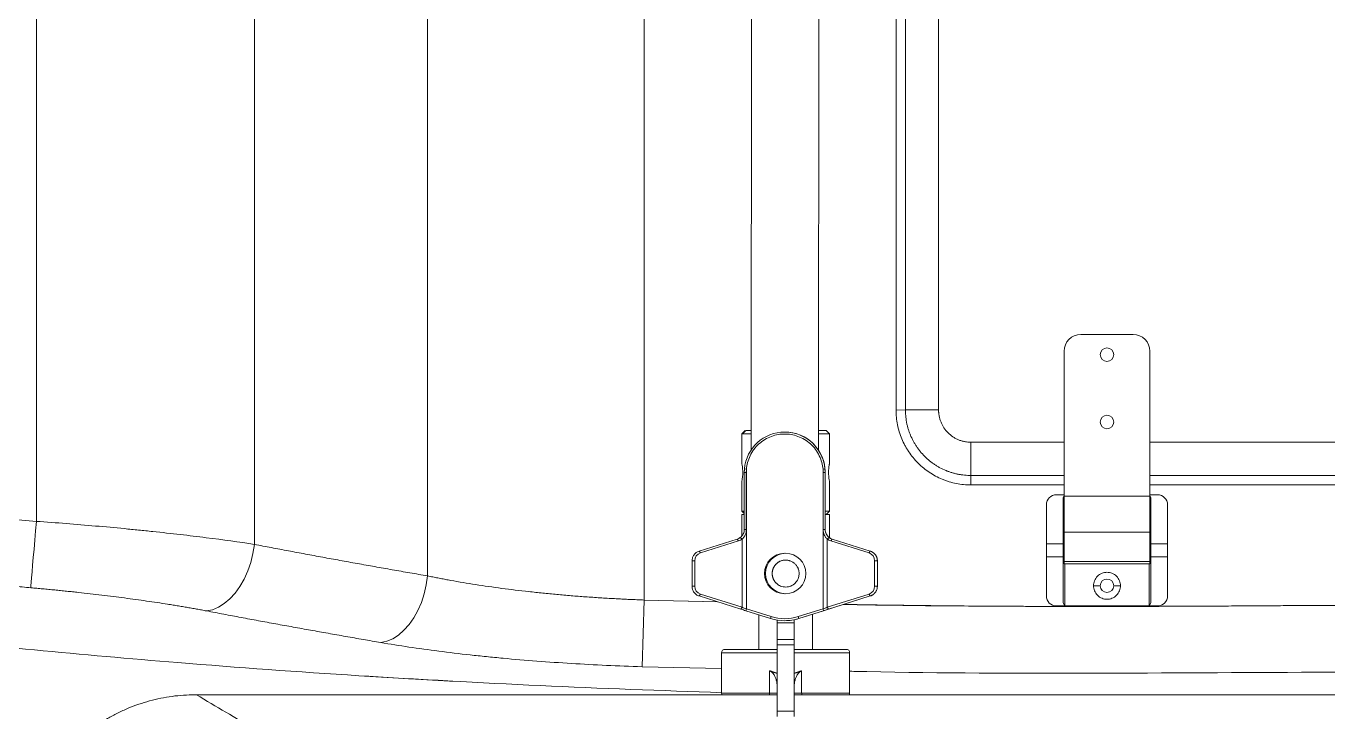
# Model space of a CAD drawing. Header units: millimetres. Extents: x 744 to 5705, y 930 to 4879.
# Drawn here: x 1336.9 to 1723.4, y 1952.4 to 2156 of the extents above; entities that cross this region are included whole.
import ezdxf

# ---------------------------------------------------------------- set-up
doc = ezdxf.new("R2010")
doc.units = ezdxf.units.MM
doc.header["$MEASUREMENT"] = 0

msp = doc.modelspace()

# ---------------------------------------------------------------- linework, layer by layer
at = {"color": 7, "linetype": 'Continuous', "lineweight": 15, "true_color": 0xffffff}
for p, q in [((1520.36, 2326.38), (1520.36, 1985.67)), ((1456.08, 2319.23), (1456.08, 1992.82)), ((1404.68, 2309.88), (1404.68, 2002.18)), ((1339.96, 2303.04), (1339.96, 2009.02)), ((1552.37, 2285.4), (1552.13, 2030.2)), ((1572.13, 2030.13), (1572.37, 2285.37)), ((1595.15, 2269.98), (1595.15, 2042.05)), ((1597.92, 2270.01), (1597.92, 2042.08)), ((1607.77, 2270.02), (1607.77, 2042.09)), ((1650.02, 2064.5), (1665.52, 2064.5)), ((1645.02, 2016.5), (1645.02, 2059.5)), ((1670.52, 2059.5), (1670.52, 2016.5)), ((1597.92, 2042.08), (1595.15, 2042.05)), ((1550.38, 2036.03), (1549.38, 2035.03)), ((1552.13, 2035.03), (1549.38, 2035.03)), ((1549.38, 2035.03), (1549.38, 2026.12)), ((1550.58, 2036.03), (1549.6, 2035.03)), ((1552.13, 2036.03), (1550.69, 2036.03)), ((1562.11, 2035.53), (1562.1, 2035.53)), ((1574.38, 2036.03), (1572.13, 2036.03)), ((1575.38, 2035.03), (1572.13, 2035.03)), ((1575.38, 2035.03), (1574.38, 2036.03)), ((1575.38, 2026.12), (1575.38, 2035.03)), ((1617.37, 2032.5), (1617.37, 2022.63)), ((1550.1, 2023.53), (1550.1, 2006.62)), ((1550.7, 2023.53), (1550.1, 2023.53)), ((1550.15, 2024.59), (1550.74, 2024.54)), ((1550.7, 2023.53), (1550.7, 2006.62)), ((1550.74, 2024.54), (1550.74, 1983.05)), ((1573.47, 2024.54), (1574.05, 2024.59)), ((1573.47, 1983.05), (1573.47, 2024.54)), ((1573.5, 2023.53), (1574.1, 2023.53)), ((1573.5, 2006.62), (1573.5, 2023.53)), ((1574.1, 2023.53), (1574.11, 2023.53)), ((1574.1, 2006.62), (1574.1, 2023.53)), ((1574.11, 2006.62), (1574.11, 2023.53)), ((1617.37, 2022.63), (1617.37, 2019.83)), ((1549.38, 2020.93), (1549.38, 2012.03)), ((1575.38, 2012.03), (1575.38, 2020.93)), ((1617.37, 2019.83), (1645.02, 2019.83)), ((1670.52, 2019.83), (1912.14, 2019.83)), ((1639.77, 2002.33), (1639.77, 2013.9)), ((1642.77, 2016.9), (1645.02, 2016.9)), ((1645.02, 2016.45), (1644.77, 2015.99)), ((1644.77, 2002.33), (1644.77, 2015.99)), ((1645.02, 2005.77), (1645.02, 2016.5)), ((1645.02, 2016.5), (1670.52, 2016.5)), ((1670.52, 2016.9), (1672.77, 2016.9)), ((1670.52, 2016.5), (1670.52, 2005.77)), ((1670.52, 2016.45), (1670.77, 2015.99)), ((1670.77, 2015.99), (1670.77, 2002.33)), ((1675.77, 2013.9), (1675.77, 2002.33)), ((1549.38, 2012.03), (1550.1, 2011.31)), ((1549.38, 2012.03), (1550.1, 2012.03)), ((1549.38, 2011.03), (1550.1, 2011.03)), ((1549.38, 2011.03), (1549.38, 2004.68)), ((1549.6, 2012.03), (1550.1, 2011.51)), ((1574.11, 2012.03), (1575.38, 2012.03)), ((1574.11, 2011.03), (1575.38, 2011.03)), ((1574.38, 2011.03), (1575.38, 2012.03)), ((1575.38, 2004.21), (1575.38, 2011.03)), ((1550.7, 2006.62), (1550.1, 2006.62)), ((1573.5, 2006.62), (1574.1, 2006.62)), ((1574.1, 2006.62), (1574.11, 2006.62)), ((1548, 2003.76), (1536.69, 2000.19)), ((1548.39, 2003.2), (1537.08, 1999.63)), ((1548.39, 2003.2), (1548, 2003.76)), ((1548.92, 2004.24), (1549.49, 2003.77)), ((1549.49, 2003.77), (1549.49, 1983.51)), ((1574.72, 2003.77), (1575.28, 2004.24)), ((1574.72, 1983.51), (1574.72, 2003.77)), ((1576.2, 2003.76), (1575.81, 2003.2)), ((1587.12, 1999.63), (1575.81, 2003.2)), ((1587.5, 2000.19), (1576.2, 2003.76)), ((1576.2, 2003.76), (1576.2, 2003.76)), ((1587.5, 2000.19), (1576.2, 2003.76)), ((1639.77, 1998.48), (1639.77, 2002.33)), ((1639.77, 2002.33), (1644.77, 2002.33)), ((1645.02, 2002.9), (1644.77, 2002.9)), ((1644.77, 1998.48), (1644.77, 2002.33)), ((1645.02, 1997.11), (1645.02, 2005.77)), ((1645.02, 2005.77), (1670.52, 2005.77)), ((1670.52, 2005.77), (1670.52, 1997.11)), ((1670.77, 2002.9), (1670.52, 2002.9)), ((1670.77, 2002.33), (1670.77, 1998.48)), ((1675.77, 2002.33), (1670.77, 2002.33)), ((1675.77, 2002.33), (1675.77, 1998.48)), ((1537.08, 1999.63), (1536.69, 2000.19)), ((1587.12, 1999.63), (1587.5, 2000.19)), ((1587.5, 2000.19), (1587.5, 2000.19)), ((1639.77, 1986.9), (1639.77, 1998.48)), ((1639.77, 1998.48), (1644.77, 1998.48)), ((1644.77, 1984.81), (1644.77, 1998.48)), ((1670.77, 1998.48), (1670.77, 1984.81)), ((1675.77, 1998.48), (1670.77, 1998.48)), ((1675.77, 1998.48), (1675.77, 1986.9)), ((1534.6, 1997.33), (1534.6, 1989.73)), ((1535.39, 1997.33), (1534.6, 1997.33)), ((1535.39, 1997.33), (1535.39, 1989.73)), ((1588.8, 1989.73), (1588.8, 1997.33)), ((1588.8, 1997.33), (1589.6, 1997.33)), ((1589.6, 1989.73), (1589.6, 1997.33)), ((1589.6, 1997.33), (1589.6, 1997.33)), ((1589.6, 1989.73), (1589.6, 1997.33)), ((1644.77, 1997.9), (1645.02, 1997.9)), ((1645.02, 1996.4), (1645.02, 1997.11)), ((1645.02, 1997.11), (1670.52, 1997.11)), ((1645.02, 1996.4), (1670.52, 1996.4)), ((1645.27, 1996.4), (1645.27, 1983.9)), ((1670.27, 1983.9), (1670.27, 1996.4)), ((1670.52, 1997.9), (1670.77, 1997.9)), ((1670.52, 1997.11), (1670.52, 1996.4)), ((1535.39, 1989.73), (1534.6, 1989.73)), ((1537.08, 1987.43), (1536.69, 1986.87)), ((1549.1, 1982.95), (1536.69, 1986.87)), ((1537.08, 1987.43), (1549.49, 1983.51)), ((1573.91, 1982.57), (1587.5, 1986.87)), ((1574.72, 1983.51), (1587.12, 1987.43)), ((1587.5, 1986.87), (1575.1, 1982.95)), ((1587.5, 1986.87), (1587.12, 1987.43)), ((1587.5, 1986.87), (1587.5, 1986.87)), ((1588.8, 1989.73), (1589.6, 1989.73)), ((1589.6, 1989.73), (1589.6, 1989.73)), ((1655.77, 1989.9), (1653.77, 1989.9)), ((1661.77, 1989.9), (1659.77, 1989.9)), ((1520.36, 1985.67), (1519.76, 1965.88)), ((1549.1, 1982.95), (1549.49, 1983.51)), ((1550.74, 1983.05), (1550.56, 1982.49)), ((1550.74, 1983.05), (1558.06, 1980.74)), ((1566.14, 1980.74), (1573.47, 1983.05)), ((1573.64, 1982.49), (1573.47, 1983.05)), ((1574.72, 1983.51), (1575.1, 1982.95)), ((1645.27, 1983.9), (1642.77, 1983.9)), ((1644.77, 1984.81), (1645.27, 1983.9)), ((1670.27, 1983.9), (1645.27, 1983.9)), ((1670.77, 1984.81), (1670.27, 1983.9)), ((1672.77, 1983.9), (1670.27, 1983.9)), ((1550.56, 1982.49), (1557.89, 1980.18)), ((1554.38, 1981.28), (1554.38, 1971.03)), ((1558.06, 1980.74), (1557.89, 1980.18)), ((1559.88, 1978.91), (1559.88, 1979.7)), ((1559.88, 1978.91), (1564.88, 1978.91)), ((1559.88, 1973.98), (1559.88, 1978.91)), ((1562.1, 1979.53), (1562.11, 1979.53)), ((1564.88, 1978.91), (1564.88, 1979.8)), ((1564.88, 1973.98), (1564.88, 1978.91)), ((1566.14, 1980.74), (1566.32, 1980.18)), ((1566.32, 1980.18), (1573.91, 1982.57)), ((1566.32, 1980.18), (1573.64, 1982.49)), ((1566.32, 1980.18), (1566.32, 1980.18)), ((1570.38, 1971.03), (1570.38, 1981.46)), ((1564.88, 1973.98), (1559.88, 1973.98)), ((1559.88, 1972.38), (1559.88, 1973.98)), ((1559.88, 1972.38), (1564.88, 1972.38)), ((1559.88, 1952.68), (1559.88, 1972.38)), ((1564.88, 1972.38), (1564.88, 1973.98)), ((1564.88, 1952.68), (1564.88, 1972.38)), ((1543.38, 1970.03), (1543.38, 1958.03)), ((1559.88, 1971.03), (1544.38, 1971.03)), ((1580.38, 1971.03), (1564.88, 1971.03)), ((1581.38, 1958.03), (1581.38, 1970.03)), ((1557.63, 1964.69), (1557.63, 1958.03)), ((1567.13, 1958.03), (1567.13, 1964.69)), ((1387.06, 1957.53), (1387.49, 1957.53)), ((1387.49, 1957.53), (1559.88, 1957.53)), ((1543.38, 1958.03), (1557.63, 1958.03)), ((1557.63, 1958.03), (1559.88, 1958.03)), ((1567.13, 1958.03), (1564.88, 1958.03)), ((1564.88, 1957.53), (2132.43, 1957.53)), ((1581.38, 1958.03), (1567.13, 1958.03)), ((1559.88, 1952.68), (1564.88, 1952.68)), ((1559.88, 1951.07), (1559.88, 1952.68)), ((1564.88, 1951.07), (1564.88, 1952.68))]:
    msp.add_line(p, q, dxfattribs=at)
at = {"color": 8, "linetype": 'Continuous', "lineweight": 15, "true_color": 0x808080}
for p, q in [((1617.37, 2032.5), (1645.02, 2032.5)), ((1670.52, 2032.5), (1912.14, 2032.5)), ((1617.37, 2022.63), (1645.02, 2022.63)), ((1670.52, 2022.63), (1912.14, 2022.63)), ((1542.26, 1985.11), (1520.36, 1985.67)), ((1520.36, 1985.67), (1542.16, 1985.14)), ((1559.88, 1970.03), (1543.38, 1970.03)), ((1581.38, 1970.03), (1564.88, 1970.03)), ((1519.76, 1965.88), (1543.38, 1965.36))]:
    msp.add_line(p, q, dxfattribs=at)
at = {"color": 7, "linetype": 'Continuous', "lineweight": 15, "true_color": 0xffffff}
for points in [[(1607.77, 2042.09), (1606.03, 2042.09), (1604.35, 2042.09), (1602.77, 2042.09), (1601.34, 2042.09), (1600.11, 2042.08), (1599.11, 2042.08), (1598.37, 2042.08), (1597.92, 2042.08)], [(1338.3, 1989.31), (1338.34, 1989.92), (1338.41, 1990.92), (1338.52, 1992.29), (1338.66, 1993.99), (1338.83, 1996), (1339.03, 1998.27), (1339.24, 2000.76), (1339.47, 2003.42), (1339.71, 2006.19), (1339.96, 2009.02)], [(1404.68, 2002.18), (1404.25, 1999.48), (1403.6, 1996.83), (1402.72, 1994.29), (1401.64, 1991.88), (1400.38, 1989.68), (1398.95, 1987.7), (1397.4, 1986), (1395.74, 1984.6), (1394, 1983.52), (1392.23, 1982.8), (1390.45, 1982.44)], [(1456.08, 1992.82), (1455.69, 1990.14), (1455.07, 1987.5), (1454.23, 1984.96), (1453.19, 1982.57), (1451.96, 1980.37), (1450.58, 1978.39), (1449.06, 1976.68), (1447.43, 1975.27), (1445.72, 1974.18), (1443.97, 1973.44), (1442.2, 1973.05)], [(1543.44, 1957.53), (1543.42, 1957.64), (1543.38, 1958.03)], [(1581.32, 1957.53), (1581.34, 1957.64), (1581.38, 1958.03)]]:
    msp.add_lwpolyline(points, dxfattribs=at)
for centre, radius in [((1657.77, 2058.5), 2), ((1657.77, 2038.5), 2), ((1562.38, 1993.53), 6)]:
    msp.add_circle(centre, radius, dxfattribs=at)
for centre, radius, start, end in [((1650.02, 2059.5), 5, 90, 180), ((1665.52, 2059.5), 5, 0, 90), ((1657.77, 2058.5), 2, 0.0001, 179.9999), ((1657.77, 2058.49), 2, 0.0001, 179.9999), ((1657.77, 2038.5), 2, 0.0001, 179.9999), ((1657.77, 2038.49), 2, 0.0001, 179.9999), ((1562.1, 2023.53), 12, 5.0913, 174.9087), ((1562.11, 2023.53), 12, 360, 90), ((1642.77, 2013.9), 3, 90, 180), ((1672.77, 2013.9), 3, 0, 90), ((1577.11, 2006.62), 3, 180, 213.2514), ((1562.1, 1993.53), 6, 90, 180), ((1562.11, 1993.53), 6, 90, 180), ((1562.1, 1993.53), 6, 180, 270), ((1562.11, 1993.53), 6, 180, 270), ((1657.77, 1989.9), 2, 0, 180), ((1642.77, 1986.9), 3, 180, 270), ((1657.77, 1989.9), 2, 180, 0), ((1672.77, 1986.9), 3, 270, 0), ((1562.1, 1993.53), 14, 252.4805, 287.5195), ((1562.1, 1993.53), 13.41, 252.4805, 287.5195), ((1562.11, 1993.53), 14, 270, 287.5195), ((1544.38, 1970.03), 1, 90, 180), ((1580.38, 1970.03), 1, 0, 90)]:
    msp.add_arc(centre, radius, start, end, dxfattribs=at)
for points, knots in [([(1339.96, 2009.02), (1316.76, 2011.07), (1293.6, 2013.41), (1247.38, 2018.79), (1224.33, 2021.84), (1178.35, 2028.76), (1155.42, 2032.63), (1121.15, 2039.23), (1109.75, 2041.56), (1092.68, 2045.28), (1086.99, 2046.55), (1075.63, 2049.17), (1069.97, 2050.52), (1041.72, 2057.44), (1019.34, 2063.58), (975.15, 2077.32), (953.32, 2084.92), (910.34, 2101.89), (889.18, 2111.26), (863.22, 2124.27), (858.06, 2126.94), (847.77, 2132.41), (842.65, 2135.21), (832.47, 2140.95), (827.42, 2143.89), (817.4, 2149.87), (812.43, 2152.92), (807.51, 2156.03)], [0, 0, 0, 0, 0.125, 0.125, 0.25, 0.25, 0.375, 0.375, 0.4375, 0.4375, 0.46875, 0.46875, 0.5, 0.5, 0.625, 0.625, 0.75, 0.75, 0.875, 0.875, 0.90625, 0.90625, 0.9375, 0.9375, 0.96875, 0.96875, 1, 1, 1, 1]), ([(778.97, 2144.69), (787.45, 2138.72), (804.4, 2126.77), (830.79, 2110.31), (857.97, 2094.88), (885.97, 2080.6), (914.68, 2067.41), (943.14, 2055.65), (971.23, 2045.15), (998.88, 2035.77), (1026.78, 2027.16), (1058.16, 2018.38), (1093.06, 2009.64), (1131.51, 2001.18), (1171.24, 1993.52), (1212.22, 1986.63), (1254.45, 1980.5), (1296.82, 1975.23), (1339.32, 1970.75), (1385.59, 1966.65), (1435.65, 1963.07), (1489.5, 1960.09), (1525.45, 1958.8), (1543.43, 1958.15)], [0, 0, 0, 0, 0.03902, 0.078058, 0.117078, 0.156746, 0.196433, 0.236106, 0.272759, 0.309428, 0.346101, 0.38276, 0.432137, 0.481525, 0.530906, 0.584317, 0.637745, 0.691184, 0.744622, 0.798042, 0.865353, 0.932675, 1, 1, 1, 1]), ([(1338.3, 1989.31), (1336.61, 1989.46), (1333.22, 1989.76), (1328.15, 1990.23), (1323.08, 1990.7), (1318.01, 1991.18), (1312.94, 1991.68), (1307.87, 1992.18), (1302.8, 1992.69), (1297.73, 1993.22), (1292.66, 1993.75), (1287.58, 1994.3), (1282.51, 1994.85), (1277.44, 1995.42), (1272.36, 1996), (1263.08, 1997.08), (1249.58, 1998.72), (1231.92, 2001.01), (1214.23, 2003.46), (1190.75, 2006.93), (1161.27, 2011.7), (1126.14, 2018.14), (1090.92, 2025.47), (1056.11, 2033.64), (1021.29, 2042.87), (987.12, 2053.09), (952.95, 2064.63), (923.25, 2075.95), (902.2, 2084.85), (889.66, 2090.45), (879.68, 2095.04), (867.55, 2100.85), (853.15, 2108.12), (837.77, 2116.31), (825.61, 2123.19), (817.01, 2128.25), (812.4, 2131.01), (807.88, 2133.76), (803.45, 2136.5), (799.11, 2139.23), (794.86, 2141.94), (792.06, 2143.76), (790.67, 2144.67)], [0, 0, 0, 0, 0.008845, 0.017692, 0.02654, 0.035391, 0.044245, 0.0531, 0.061958, 0.070818, 0.079681, 0.088547, 0.097415, 0.106286, 0.115161, 0.124038, 0.155019, 0.186074, 0.216864, 0.248144, 0.309834, 0.372536, 0.434385, 0.497457, 0.559036, 0.622305, 0.683509, 0.747247, 0.788182, 0.802791, 0.818961, 0.845538, 0.873031, 0.903193, 0.936514, 0.946003, 0.955351, 0.964559, 0.973628, 0.982558, 0.991348, 1, 1, 1, 1]), ([(1595.15, 2042.05), (1595.15, 2041.32), (1595.18, 2040.59), (1595.33, 2039.13), (1595.44, 2038.41), (1595.87, 2036.26), (1596.29, 2034.87), (1597.12, 2032.87), (1597.43, 2032.21), (1597.95, 2031.24), (1598.13, 2030.93), (1598.51, 2030.3), (1598.7, 2029.99), (1599.71, 2028.48), (1600.63, 2027.36), (1601.91, 2026.08), (1602.18, 2025.83), (1602.72, 2025.34), (1603, 2025.1), (1603.84, 2024.4), (1604.43, 2023.97), (1606.23, 2022.77), (1607.51, 2022.08), (1609.2, 2021.38), (1609.54, 2021.25), (1610.23, 2021.01), (1610.57, 2020.89), (1611.62, 2020.58), (1612.32, 2020.4), (1613.74, 2020.12), (1614.45, 2020.01), (1615.9, 2019.87), (1616.63, 2019.83), (1617.37, 2019.83)], [0, 0, 0, 0, 0.0625, 0.0625, 0.125, 0.125, 0.25, 0.25, 0.3125, 0.3125, 0.34375, 0.34375, 0.375, 0.375, 0.5, 0.5, 0.53125, 0.53125, 0.5625, 0.5625, 0.625, 0.625, 0.75, 0.75, 0.78125, 0.78125, 0.8125, 0.8125, 0.875, 0.875, 0.9375, 0.9375, 1, 1, 1, 1]), ([(1597.92, 2042.08), (1597.92, 2040.81), (1598.05, 2039.52), (1598.33, 2038.14), (1598.36, 2037.98), (1598.43, 2037.67), (1598.46, 2037.52), (1598.58, 2037.06), (1598.66, 2036.75), (1598.8, 2036.29), (1598.85, 2036.14), (1598.95, 2035.84), (1599, 2035.69), (1599.16, 2035.23), (1599.28, 2034.93), (1599.64, 2034.05), (1599.92, 2033.48), (1600.29, 2032.78), (1600.37, 2032.64), (1600.52, 2032.36), (1600.6, 2032.23), (1600.84, 2031.82), (1601.01, 2031.56), (1601.28, 2031.15), (1601.37, 2031.03), (1601.55, 2030.77), (1601.64, 2030.64), (1601.93, 2030.25), (1602.12, 2030), (1602.74, 2029.25), (1603.17, 2028.78), (1603.83, 2028.11), (1604.07, 2027.89), (1604.54, 2027.46), (1604.77, 2027.26), (1605.26, 2026.85), (1605.51, 2026.66), (1606.02, 2026.28), (1606.28, 2026.1), (1606.68, 2025.83), (1606.82, 2025.74), (1607.09, 2025.57), (1607.22, 2025.49), (1607.63, 2025.24), (1607.91, 2025.08), (1608.76, 2024.63), (1609.34, 2024.36), (1609.99, 2024.09), (1610.06, 2024.06), (1610.21, 2024), (1610.28, 2023.97), (1610.5, 2023.88), (1610.65, 2023.83), (1611.1, 2023.67), (1611.39, 2023.57), (1611.86, 2023.43), (1612.01, 2023.39), (1612.31, 2023.3), (1612.47, 2023.26), (1612.93, 2023.14), (1613.25, 2023.07), (1613.87, 2022.95), (1614.19, 2022.89), (1614.82, 2022.8), (1615.14, 2022.76), (1616.09, 2022.66), (1616.73, 2022.63), (1617.37, 2022.63)], [0, 0, 0, 0, 0.125, 0.125, 0.140625, 0.140625, 0.15625, 0.15625, 0.1875, 0.1875, 0.203125, 0.203125, 0.21875, 0.21875, 0.25, 0.25, 0.3125, 0.3125, 0.328125, 0.328125, 0.34375, 0.34375, 0.375, 0.375, 0.390625, 0.390625, 0.40625, 0.40625, 0.4375, 0.4375, 0.5, 0.5, 0.53125, 0.53125, 0.5625, 0.5625, 0.59375, 0.59375, 0.625, 0.625, 0.640625, 0.640625, 0.65625, 0.65625, 0.6875, 0.6875, 0.75, 0.75, 0.757812, 0.757812, 0.765625, 0.765625, 0.78125, 0.78125, 0.8125, 0.8125, 0.828125, 0.828125, 0.84375, 0.84375, 0.875, 0.875, 0.90625, 0.90625, 0.9375, 0.9375, 1, 1, 1, 1]), ([(1607.77, 2042.09), (1607.77, 2041.99), (1607.77, 2041.78), (1607.79, 2041.46), (1607.82, 2041.15), (1607.85, 2040.84), (1607.9, 2040.53), (1607.99, 2040.01), (1608.17, 2039.3), (1608.49, 2038.41), (1608.89, 2037.56), (1609.53, 2036.48), (1610.53, 2035.26), (1611.75, 2034.26), (1612.83, 2033.62), (1613.68, 2033.21), (1614.57, 2032.9), (1615.38, 2032.69), (1616.11, 2032.57), (1616.74, 2032.51), (1617.16, 2032.5), (1617.37, 2032.5)], [0, 0, 0, 0, 0.0208665, 0.0416839, 0.0624742, 0.0832596, 0.1040624, 0.1249047, 0.1875032, 0.2501134, 0.3123738, 0.3746731, 0.4998014, 0.6242891, 0.6868059, 0.7493681, 0.8118649, 0.8744067, 0.9162698, 0.958074, 1, 1, 1, 1]), ([(1573.47, 2024.54), (1573.41, 2025.19), (1573.29, 2025.86), (1572.93, 2027.19), (1572.68, 2027.85), (1572.06, 2029.15), (1571.68, 2029.78), (1570.8, 2030.95), (1570.29, 2031.5), (1569.2, 2032.49), (1568.6, 2032.93), (1567.35, 2033.68), (1566.7, 2033.99), (1565.38, 2034.48), (1564.71, 2034.66), (1563.38, 2034.89), (1562.73, 2034.94), (1561.47, 2034.94), (1560.82, 2034.89), (1559.49, 2034.66), (1558.82, 2034.48), (1557.5, 2033.99), (1556.85, 2033.68), (1555.6, 2032.93), (1555, 2032.49), (1553.91, 2031.5), (1553.41, 2030.95), (1552.52, 2029.78), (1552.14, 2029.15), (1551.52, 2027.85), (1551.27, 2027.19), (1550.91, 2025.86), (1550.79, 2025.19), (1550.74, 2024.54)], [0, 0, 0, 0, 0.0625, 0.0625, 0.125, 0.125, 0.1875, 0.1875, 0.25, 0.25, 0.3125, 0.3125, 0.375, 0.375, 0.4375, 0.4375, 0.5, 0.5, 0.5625, 0.5625, 0.625, 0.625, 0.6875, 0.6875, 0.75, 0.75, 0.8125, 0.8125, 0.875, 0.875, 0.9375, 0.9375, 1, 1, 1, 1]), ([(1549.38, 2026.13), (1549.39, 2026.1), (1549.4, 2026.04), (1549.48, 2025.6), (1549.57, 2024.95), (1549.63, 2024.13), (1549.65, 2023.25), (1549.6, 2022.4), (1549.51, 2021.68), (1549.42, 2021.16), (1549.38, 2020.95), (1549.38, 2020.93), (1549.38, 2020.93)], [0, 0, 0, 0, 0.10616, 0.212272, 0.319669, 0.428023, 0.534946, 0.640271, 0.746324, 0.85428, 0.962382, 1, 1, 1, 1]), ([(1575.38, 2020.93), (1575.37, 2020.96), (1575.36, 2021.01), (1575.28, 2021.45), (1575.19, 2022.1), (1575.12, 2022.92), (1575.11, 2023.81), (1575.16, 2024.65), (1575.24, 2025.37), (1575.33, 2025.91), (1575.37, 2026.08), (1575.38, 2026.15), (1575.38, 2026.13), (1575.38, 2026.12)], [0, 0, 0, 0, 0.105685, 0.211321, 0.318237, 0.426107, 0.532551, 0.637404, 0.742982, 0.850454, 0.958073, 0.997748, 1, 1, 1, 1]), ([(1550.74, 2024.54), (1550.73, 2024.46), (1550.72, 2024.37), (1550.72, 2024.29), (1550.71, 2024.2), (1550.71, 2024.12), (1550.71, 2024.03), (1550.7, 2023.87), (1550.7, 2023.7), (1550.7, 2023.53)], [0, 0, 0, 0, 0.000253671, 0.000253671, 0.000253671, 0.000507341, 0.000507341, 0.000507341, 0.001013608, 0.001013608, 0.001013608, 0.001013608]), ([(1573.5, 2023.53), (1573.5, 2023.61), (1573.5, 2023.7), (1573.5, 2023.78), (1573.5, 2023.87), (1573.5, 2023.95), (1573.49, 2024.03), (1573.49, 2024.2), (1573.48, 2024.37), (1573.47, 2024.54)], [0, 0, 0, 0, 0.000253671, 0.000253671, 0.000253671, 0.000507341, 0.000507341, 0.000507341, 0.001013608, 0.001013608, 0.001013608, 0.001013608]), ([(1404.68, 2002.18), (1400.16, 2002.87), (1395.38, 2003.53), (1385.32, 2004.81), (1380.04, 2005.42), (1373.8, 2006.07), (1373.1, 2006.15), (1371.7, 2006.29), (1371, 2006.36), (1368.89, 2006.58), (1367.48, 2006.71), (1363.23, 2007.12), (1360.38, 2007.38), (1351.74, 2008.14), (1345.9, 2008.6), (1339.96, 2009.02)], [0, 0, 0, 0, 0.25, 0.25, 0.5, 0.5, 0.53125, 0.53125, 0.5625, 0.5625, 0.625, 0.625, 0.75, 0.75, 1, 1, 1, 1]), ([(1550.1, 2006.62), (1550.1, 2006.39), (1550.08, 2006.16), (1549.97, 2005.71), (1549.89, 2005.49), (1549.69, 2005.08), (1549.56, 2004.89), (1549.27, 2004.53), (1549.1, 2004.37), (1548.92, 2004.24)], [0, 0, 0, 0, 0.25, 0.25, 0.5, 0.5, 0.75, 0.75, 1, 1, 1, 1]), ([(1550.7, 2006.62), (1550.7, 2006.35), (1550.67, 2006.09), (1550.57, 2005.57), (1550.49, 2005.31), (1550.29, 2004.81), (1550.16, 2004.58), (1549.86, 2004.15), (1549.68, 2003.94), (1549.49, 2003.77)], [0, 0, 0, 0, 0.25, 0.25, 0.5, 0.5, 0.75, 0.75, 1, 1, 1, 1]), ([(1574.72, 2003.77), (1574.52, 2003.94), (1574.34, 2004.14), (1574.04, 2004.58), (1573.91, 2004.81), (1573.71, 2005.31), (1573.63, 2005.56), (1573.53, 2006.09), (1573.5, 2006.35), (1573.5, 2006.62)], [0, 0, 0, 0, 0.25, 0.25, 0.5, 0.5, 0.75, 0.75, 1, 1, 1, 1]), ([(1575.28, 2004.24), (1575.1, 2004.37), (1574.94, 2004.53), (1574.64, 2004.88), (1574.52, 2005.08), (1574.31, 2005.49), (1574.23, 2005.71), (1574.13, 2006.16), (1574.1, 2006.39), (1574.1, 2006.62)], [0, 0, 0, 0, 0.25, 0.25, 0.5, 0.5, 0.75, 0.75, 1, 1, 1, 1]), ([(1404.68, 2002.18), (1406.35, 2001.86), (1409.71, 2001.22), (1414.76, 2000.26), (1419.84, 1999.31), (1424.94, 1998.37), (1430.07, 1997.43), (1435.22, 1996.5), (1440.4, 1995.57), (1445.6, 1994.65), (1450.83, 1993.73), (1454.33, 1993.13), (1456.08, 1992.82)], [0, 0, 0, 0, 0.097849, 0.196176, 0.294981, 0.394263, 0.494023, 0.594261, 0.694978, 0.796173, 0.897847, 1, 1, 1, 1]), ([(1576.2, 2003.76), (1575.89, 2003.86), (1575.59, 2004.01), (1575.18, 2004.31), (1575.05, 2004.43), (1574.81, 2004.68), (1574.7, 2004.82), (1574.6, 2004.97)], [0, 0, 0, 0, 0.5, 0.5, 0.75, 0.75, 1, 1, 1, 1]), ([(1639.77, 2002.63), (1639.77, 2002.62), (1639.77, 2002.61), (1639.77, 2002.48), (1639.77, 2002.42), (1639.77, 2002.39), (1639.77, 2002.38), (1639.77, 2002.37), (1639.77, 2002.37), (1639.77, 2002.37), (1639.77, 2002.37), (1639.77, 2002.37), (1639.77, 2002.37), (1639.77, 2002.37), (1639.77, 2002.37), (1639.77, 2002.37), (1639.77, 2002.37), (1639.77, 2002.3), (1639.77, 2002.21), (1639.77, 2002.12)], [0, 0, 0, 0, 0.462481, 0.597014, 0.664288, 0.697928, 0.714748, 0.723158, 0.727363, 0.729466, 0.730517, 0.731043, 0.731306, 0.731437, 0.731503, 0.731536, 0.731552, 0.73156, 1, 1, 1, 1]), ([(1675.77, 2002.12), (1675.77, 2002.28), (1675.77, 2002.53), (1675.77, 2002.65), (1675.77, 2002.64), (1675.77, 2002.64)], [0, 0, 0, 0, 0.540187, 0.831345, 1, 1, 1, 1]), ([(1536.69, 2000.19), (1536.39, 2000.09), (1536.11, 1999.96), (1535.6, 1999.59), (1535.37, 1999.37), (1535.09, 1998.98), (1535.01, 1998.85), (1534.86, 1998.57), (1534.8, 1998.42), (1534.7, 1998.12), (1534.66, 1997.96), (1534.61, 1997.65), (1534.6, 1997.49), (1534.6, 1997.33)], [0, 0, 0, 0, 0.25, 0.25, 0.5, 0.5, 0.625, 0.625, 0.75, 0.75, 0.875, 0.875, 1, 1, 1, 1]), ([(1589.6, 1997.33), (1589.6, 1997.38), (1589.6, 1997.5), (1589.58, 1997.67), (1589.56, 1997.83), (1589.52, 1998), (1589.48, 1998.17), (1589.43, 1998.33), (1589.37, 1998.49), (1589.29, 1998.65), (1589.21, 1998.81), (1589.12, 1998.96), (1589, 1999.13), (1588.85, 1999.31), (1588.66, 1999.52), (1588.42, 1999.72), (1588.15, 1999.9), (1587.85, 2000.07), (1587.62, 2000.15), (1587.5, 2000.19)], [0, 0, 0, 0, 0.043677, 0.087607, 0.1318, 0.176263, 0.221006, 0.266036, 0.311362, 0.356991, 0.402933, 0.449193, 0.49578, 0.564624, 0.639523, 0.720495, 0.807558, 0.900723, 1, 1, 1, 1]), ([(1589.6, 1997.33), (1589.6, 1997.65), (1589.55, 1997.96), (1589.35, 1998.57), (1589.2, 1998.85), (1588.82, 1999.37), (1588.6, 1999.59), (1588.08, 1999.95), (1587.8, 2000.09), (1587.5, 2000.19)], [0, 0, 0, 0, 0.25, 0.25, 0.5, 0.5, 0.75, 0.75, 1, 1, 1, 1]), ([(1675.77, 1998.16), (1675.77, 1998.16), (1675.77, 1998.19), (1675.77, 1998.29), (1675.77, 1998.39)], [0, 0, 0, 0, 0.0659142, 1, 1, 1, 1]), ([(1558.84, 1991.67), (1558.81, 1991.73), (1558.75, 1991.85), (1558.67, 1992.03), (1558.6, 1992.22), (1558.54, 1992.42), (1558.48, 1992.61), (1558.44, 1992.81), (1558.41, 1993.01), (1558.39, 1993.21), (1558.38, 1993.41), (1558.38, 1993.62), (1558.39, 1993.82), (1558.41, 1994.02), (1558.44, 1994.22), (1558.48, 1994.42), (1558.53, 1994.62), (1558.59, 1994.81), (1558.66, 1995), (1558.74, 1995.19), (1558.83, 1995.37), (1558.93, 1995.55), (1559.03, 1995.72), (1559.15, 1995.89), (1559.27, 1996.05), (1559.4, 1996.2), (1559.54, 1996.35), (1559.69, 1996.49), (1559.84, 1996.62), (1560, 1996.75), (1560.17, 1996.86), (1560.34, 1996.97), (1560.57, 1997.1), (1560.87, 1997.24), (1561.24, 1997.37), (1561.62, 1997.46), (1562.01, 1997.52), (1562.41, 1997.53), (1562.8, 1997.51), (1563.19, 1997.45), (1563.57, 1997.35), (1563.94, 1997.22), (1564.29, 1997.05), (1564.63, 1996.84), (1564.94, 1996.61), (1565.23, 1996.34), (1565.49, 1996.05), (1565.73, 1995.73), (1565.86, 1995.5), (1565.92, 1995.39)], [0, 0, 0, 0, 0.016131, 0.032262, 0.048393, 0.064524, 0.080655, 0.096785, 0.112915, 0.129046, 0.145176, 0.161306, 0.177436, 0.193565, 0.209695, 0.225825, 0.241955, 0.258084, 0.274214, 0.290344, 0.306474, 0.322604, 0.338733, 0.354863, 0.370994, 0.387124, 0.403254, 0.419384, 0.435515, 0.451646, 0.467777, 0.483908, 0.500039, 0.531285, 0.562531, 0.593778, 0.625026, 0.656274, 0.687522, 0.718771, 0.75002, 0.781268, 0.812517, 0.843765, 0.875013, 0.906261, 0.937508, 0.968754, 1, 1, 1, 1]), ([(1565.92, 1995.39), (1565.95, 1995.33), (1566.01, 1995.22), (1566.08, 1995.05), (1566.15, 1994.87), (1566.23, 1994.63), (1566.31, 1994.33), (1566.37, 1993.94), (1566.4, 1993.27), (1566.28, 1992.45), (1565.9, 1991.58), (1565.45, 1990.92), (1564.98, 1990.47), (1564.57, 1990.17), (1564.24, 1989.98), (1563.9, 1989.82), (1563.43, 1989.65), (1562.79, 1989.52), (1561.99, 1989.52), (1561.24, 1989.67), (1560.58, 1989.94), (1560.13, 1990.21), (1559.82, 1990.45), (1559.62, 1990.62), (1559.44, 1990.81), (1559.27, 1991.01), (1559.11, 1991.22), (1558.97, 1991.44), (1558.88, 1991.59), (1558.84, 1991.67)], [0, 0, 0, 0, 0.015023, 0.030046, 0.04507, 0.060095, 0.090107, 0.120116, 0.15429, 0.249902, 0.314871, 0.37984, 0.439843, 0.469859, 0.499874, 0.530049, 0.559944, 0.619904, 0.684191, 0.749843, 0.801992, 0.854141, 0.874978, 0.895815, 0.916652, 0.937489, 0.958327, 0.979163, 1, 1, 1, 1]), ([(1456.08, 1992.82), (1456.33, 1992.77), (1456.84, 1992.67), (1457.6, 1992.51), (1458.37, 1992.36), (1459.14, 1992.21), (1459.91, 1992.06), (1460.68, 1991.91), (1461.45, 1991.77), (1462.22, 1991.63), (1463.93, 1991.32), (1466.6, 1990.85), (1471.59, 1990.05), (1478.03, 1989.12), (1484.78, 1988.3), (1490.26, 1987.72), (1494.46, 1987.31), (1498.68, 1986.94), (1502.95, 1986.61), (1507.25, 1986.32), (1510.72, 1986.11), (1513.33, 1985.98), (1515.09, 1985.89), (1516.84, 1985.81), (1518.6, 1985.74), (1519.77, 1985.7), (1520.36, 1985.67)], [0, 0, 0, 0, 0.014283, 0.028488, 0.042616, 0.056666, 0.070639, 0.084535, 0.098354, 0.112095, 0.125759, 0.188703, 0.250563, 0.377514, 0.501039, 0.563981, 0.626227, 0.688513, 0.750459, 0.812794, 0.874717, 0.899798, 0.924866, 0.949922, 0.974967, 1, 1, 1, 1]), ([(1661.77, 1989.9), (1661.77, 1990.38), (1661.69, 1990.88), (1661.3, 1991.87), (1660.99, 1992.34), (1660.21, 1993.12), (1659.74, 1993.43), (1658.75, 1993.82), (1658.24, 1993.9), (1657.3, 1993.9), (1656.79, 1993.82), (1655.81, 1993.43), (1655.33, 1993.12), (1654.55, 1992.34), (1654.25, 1991.87), (1653.86, 1990.88), (1653.77, 1990.38), (1653.77, 1989.9)], [0, 0, 0, 0, 0.125, 0.125, 0.25, 0.25, 0.375, 0.375, 0.5, 0.5, 0.625, 0.625, 0.75, 0.75, 0.875, 0.875, 1, 1, 1, 1]), ([(1390.45, 1982.44), (1390.21, 1982.48), (1389.72, 1982.57), (1388.99, 1982.71), (1388.25, 1982.85), (1387.51, 1982.98), (1386.76, 1983.12), (1386, 1983.25), (1385.24, 1983.39), (1384.47, 1983.52), (1383.69, 1983.65), (1382.91, 1983.78), (1382.12, 1983.91), (1381.33, 1984.05), (1380.52, 1984.18), (1379.72, 1984.31), (1377.14, 1984.71), (1372.69, 1985.38), (1367.24, 1986.13), (1362.77, 1986.71), (1359.36, 1987.13), (1355.92, 1987.53), (1353.01, 1987.85), (1350.68, 1988.11), (1348.92, 1988.29), (1347.15, 1988.47), (1345.39, 1988.65), (1343.62, 1988.82), (1341.85, 1988.99), (1340.07, 1989.15), (1338.89, 1989.26), (1338.3, 1989.31)], [0, 0, 0, 0, 0.016677, 0.033338, 0.049986, 0.066624, 0.083252, 0.099875, 0.116493, 0.133109, 0.149726, 0.166346, 0.182971, 0.199604, 0.216246, 0.2329, 0.249569, 0.374325, 0.499036, 0.561762, 0.624344, 0.686908, 0.749579, 0.780958, 0.812283, 0.843571, 0.874837, 0.906097, 0.937367, 0.968663, 1, 1, 1, 1]), ([(1534.6, 1989.73), (1534.6, 1989.4), (1534.65, 1989.09), (1534.85, 1988.48), (1534.99, 1988.2), (1535.37, 1987.69), (1535.6, 1987.47), (1536.11, 1987.1), (1536.39, 1986.96), (1536.69, 1986.87)], [0, 0, 0, 0, 0.25, 0.25, 0.5, 0.5, 0.75, 0.75, 1, 1, 1, 1]), ([(1587.5, 1986.87), (1587.56, 1986.88), (1587.67, 1986.92), (1587.82, 1986.99), (1587.97, 1987.06), (1588.12, 1987.14), (1588.25, 1987.22), (1588.37, 1987.3), (1588.49, 1987.39), (1588.59, 1987.49), (1588.69, 1987.58), (1588.79, 1987.67), (1588.87, 1987.77), (1588.95, 1987.86), (1589.06, 1988.01), (1589.2, 1988.22), (1589.35, 1988.51), (1589.46, 1988.81), (1589.54, 1989.11), (1589.59, 1989.42), (1589.6, 1989.62), (1589.6, 1989.73)], [0, 0, 0, 0, 0.04702, 0.092665, 0.136937, 0.179837, 0.221365, 0.261524, 0.300313, 0.337736, 0.373792, 0.408485, 0.441817, 0.473788, 0.504404, 0.590142, 0.674561, 0.757707, 0.839628, 0.920375, 1, 1, 1, 1]), ([(1587.5, 1986.87), (1587.8, 1986.96), (1588.08, 1987.1), (1588.59, 1987.47), (1588.82, 1987.69), (1589.1, 1988.07), (1589.19, 1988.21), (1589.33, 1988.49), (1589.39, 1988.63), (1589.49, 1988.93), (1589.53, 1989.09), (1589.58, 1989.41), (1589.6, 1989.57), (1589.6, 1989.73)], [0, 0, 0, 0, 0.25, 0.25, 0.5, 0.5, 0.625, 0.625, 0.75, 0.75, 0.875, 0.875, 1, 1, 1, 1]), ([(1653.77, 1989.9), (1653.77, 1989.43), (1653.86, 1988.92), (1654.25, 1987.94), (1654.55, 1987.47), (1655.33, 1986.68), (1655.81, 1986.38), (1656.79, 1985.99), (1657.3, 1985.9), (1658.24, 1985.9), (1658.75, 1985.99), (1659.74, 1986.38), (1660.21, 1986.68), (1660.99, 1987.47), (1661.3, 1987.94), (1661.69, 1988.92), (1661.77, 1989.43), (1661.77, 1989.9)], [0, 0, 0, 0, 0.125, 0.125, 0.25, 0.25, 0.375, 0.375, 0.5, 0.5, 0.625, 0.625, 0.75, 0.75, 0.875, 0.875, 1, 1, 1, 1]), ([(1442.2, 1973.05), (1440.46, 1973.35), (1436.98, 1973.95), (1431.77, 1974.86), (1426.57, 1975.78), (1421.37, 1976.71), (1416.19, 1977.64), (1411.02, 1978.58), (1405.86, 1979.53), (1400.72, 1980.49), (1395.58, 1981.46), (1392.16, 1982.11), (1390.45, 1982.44)], [0, 0, 0, 0, 0.100855, 0.20152, 0.301994, 0.402278, 0.502372, 0.602276, 0.701991, 0.801516, 0.900852, 1, 1, 1, 1]), ([(1442.2, 1973.05), (1447.61, 1972.12), (1453.35, 1971.27), (1462.41, 1970.1), (1465.51, 1969.73), (1470.28, 1969.2), (1471.89, 1969.03), (1474.34, 1968.78), (1475.16, 1968.7), (1476.81, 1968.54), (1477.64, 1968.46), (1485.12, 1967.76), (1491.89, 1967.25), (1505.65, 1966.41), (1512.65, 1966.1), (1519.76, 1965.88)], [0, 0, 0, 0, 0.25, 0.25, 0.375, 0.375, 0.4375, 0.4375, 0.46875, 0.46875, 0.5, 0.5, 0.75, 0.75, 1, 1, 1, 1]), ([(1437.42, 1963.11), (1438.26, 1963.06), (1443.08, 1962.74), (1451.8, 1962.23), (1459.67, 1961.81), (1463.57, 1961.6)], [0, 0, 0, 0, 0.096388, 0.553506, 1, 1, 1, 1]), ([(1463.57, 1961.58), (1463.36, 1961.59), (1463.09, 1961.61), (1462.82, 1961.62), (1462.75, 1961.63)], [0, 0, 0, 0, 0.7385893, 1, 1, 1, 1]), ([(1342.17, 1931.26), (1343.29, 1933.25), (1344.53, 1935.16), (1346.57, 1937.88), (1347.29, 1938.76), (1348.4, 1940.06), (1348.78, 1940.48), (1349.55, 1941.32), (1349.95, 1941.74), (1351.95, 1943.77), (1353.64, 1945.28), (1357.21, 1948.05), (1359.08, 1949.32), (1361.53, 1950.76), (1362.02, 1951.04), (1363.03, 1951.58), (1363.53, 1951.84), (1365.07, 1952.61), (1366.1, 1953.08), (1369.23, 1954.4), (1371.37, 1955.13), (1374.64, 1956.02), (1375.74, 1956.28), (1377.96, 1956.73), (1379.09, 1956.92), (1382.49, 1957.38), (1384.77, 1957.53), (1387.06, 1957.53)], [0, 0, 0, 0, 0.125, 0.125, 0.1875, 0.1875, 0.21875, 0.21875, 0.25, 0.25, 0.375, 0.375, 0.5, 0.5, 0.53125, 0.53125, 0.5625, 0.5625, 0.625, 0.625, 0.75, 0.75, 0.8125, 0.8125, 0.875, 0.875, 1, 1, 1, 1]), ([(1387.49, 1957.53), (1390.4, 1955.81), (1396.11, 1952.44), (1404.51, 1947.49), (1412.57, 1942.75), (1421.63, 1937.43), (1431.68, 1931.53), (1442.71, 1925.08), (1449.95, 1920.87), (1453.5, 1918.8)], [0, 0, 0, 0, 0.133104, 0.2608053, 0.383104, 0.5000001, 0.6729889, 0.8396555, 1, 1, 1, 1])]:
    msp.add_open_spline(points, degree=3, knots=knots, dxfattribs=at)
for points in [[(1550.15, 2024.59), (1550.12, 2024.24), (1550.1, 2023.88), (1550.1, 2023.53)], [(1574.05, 2024.59), (1574.09, 2024.24), (1574.1, 2023.88), (1574.1, 2023.53)], [(1548.92, 2004.24), (1548.65, 2004.02), (1548.33, 2003.86), (1548, 2003.76)], [(1549.49, 2003.77), (1549.16, 2003.52), (1548.78, 2003.32), (1548.39, 2003.2)], [(1575.81, 2003.2), (1575.42, 2003.32), (1575.04, 2003.52), (1574.72, 2003.77)], [(1576.2, 2003.76), (1575.87, 2003.86), (1575.56, 2004.02), (1575.28, 2004.24)], [(1537.08, 1999.63), (1536.09, 1999.33), (1535.37, 1998.35), (1535.39, 1997.33)], [(1588.8, 1997.33), (1588.82, 1998.35), (1588.1, 1999.33), (1587.12, 1999.63)], [(1535.39, 1989.73), (1535.37, 1988.7), (1536.09, 1987.72), (1537.08, 1987.43)], [(1587.12, 1987.43), (1588.1, 1987.72), (1588.82, 1988.7), (1588.8, 1989.73)], [(1549.1, 1982.95), (1549.58, 1982.8), (1550.07, 1982.64), (1550.56, 1982.49)], [(1549.49, 1983.51), (1549.89, 1983.36), (1550.31, 1983.21), (1550.74, 1983.05)], [(1573.47, 1983.05), (1573.89, 1983.21), (1574.31, 1983.36), (1574.72, 1983.51)], [(1573.64, 1982.49), (1574.13, 1982.64), (1574.62, 1982.8), (1575.1, 1982.95)]]:
    msp.add_open_spline(points, degree=3, dxfattribs=at)
at = {"color": 8, "linetype": 'Continuous', "lineweight": 15, "true_color": 0x808080}
for points, knots in [([(1639.77, 1998.16), (1639.77, 1998.16), (1639.77, 1998.15), (1639.77, 1998.24), (1639.77, 1998.45), (1639.77, 1998.76), (1639.77, 1998.95)], [0, 0, 0, 0, 0.0978349, 0.3327631, 0.5679659, 1, 1, 1, 1]), ([(1673.3, 1983.79), (1672.39, 1983.79), (1670.41, 1983.78), (1667.39, 1983.77), (1664.24, 1983.76), (1650.6, 1983.74), (1625.98, 1983.8), (1598.78, 1984), (1583.16, 1984.29), (1579.55, 1984.36)], [0, 0, 0, 0, 0.029018, 0.063316, 0.096855, 0.129634, 0.499889, 0.884738, 1, 1, 1, 1]), ([(1579.62, 1984.38), (1590.22, 1984.2), (1604.33, 1983.98), (1621.9, 1983.85), (1632.28, 1983.79), (1642.48, 1983.76), (1652.52, 1983.75), (1662.69, 1983.76), (1672.61, 1983.79), (1681.07, 1983.82), (1688, 1983.86), (1694.09, 1983.89), (1700.95, 1983.93), (1708.07, 1983.98), (1714.86, 1984.02), (1720.54, 1984.05), (1725.43, 1984.08), (1730.37, 1984.11), (1735.79, 1984.14), (1741.66, 1984.17), (1747.56, 1984.2), (1760.46, 1984.26), (1780.55, 1984.36), (1810.62, 1984.5), (1844.01, 1984.64), (1871.06, 1984.75), (1888.97, 1984.81), (1897.43, 1984.84), (1903.71, 1984.86), (1907.18, 1984.88), (1907.81, 1984.88)], [0, 0, 0, 0, 0.096907, 0.129016, 0.160575, 0.19183, 0.222251, 0.252315, 0.284807, 0.312928, 0.329652, 0.348197, 0.368561, 0.392348, 0.413329, 0.430625, 0.444237, 0.458022, 0.475819, 0.493709, 0.511693, 0.529772, 0.611623, 0.695347, 0.804611, 0.916907, 0.942533, 0.968312, 0.994244, 1, 1, 1, 1]), ([(1581.38, 1964.53), (1583.07, 1964.49), (1606.99, 1963.95), (1653.08, 1963.86), (1719.59, 1964.25), (1786, 1964.59), (1852.37, 1964.88), (1918.75, 1965.11), (2012.66, 1965.41), (2084.44, 1965.5), (2134.1, 1965.56)], [0, 0, 0, 0, 0.0092, 0.129821, 0.25014, 0.370213, 0.490297, 0.610385, 0.730477, 1, 1, 1, 1]), ([(1557.63, 1958.03), (1557.63, 1957.89), (1557.63, 1957.72), (1557.61, 1957.56), (1557.61, 1957.53)], [0, 0, 0, 0, 0.795061, 1, 1, 1, 1]), ([(1567.15, 1957.53), (1567.15, 1957.56), (1567.13, 1957.72), (1567.13, 1957.89), (1567.13, 1958.03)], [0, 0, 0, 0, 0.210245, 1, 1, 1, 1])]:
    msp.add_open_spline(points, degree=3, knots=knots, dxfattribs=at)
at = {"color": 7, "linetype": 'Continuous', "lineweight": 15, "true_color": 0xffffff}
for points, weights in [([(1557.63, 1964.69), (1558.74, 1964.19), (1559.88, 1963.93)], [0.917094319996, 0.932469431259, 0.951564885435]), ([(1559.88, 1959.66), (1559.88, 1963.68), (1557.63, 1964.69)], [1, 0.757089129494, 0.917094319996]), ([(1567.13, 1964.69), (1564.88, 1963.68), (1564.88, 1959.66)], [0.917094319996, 0.757089129494, 1]), ([(1564.88, 1963.93), (1566.02, 1964.19), (1567.13, 1964.69)], [0.951564885435, 0.932469431259, 0.917094319996])]:
    msp.add_rational_spline(points, weights, degree=2, dxfattribs=at)

doc.saveas('drawing.dxf')
